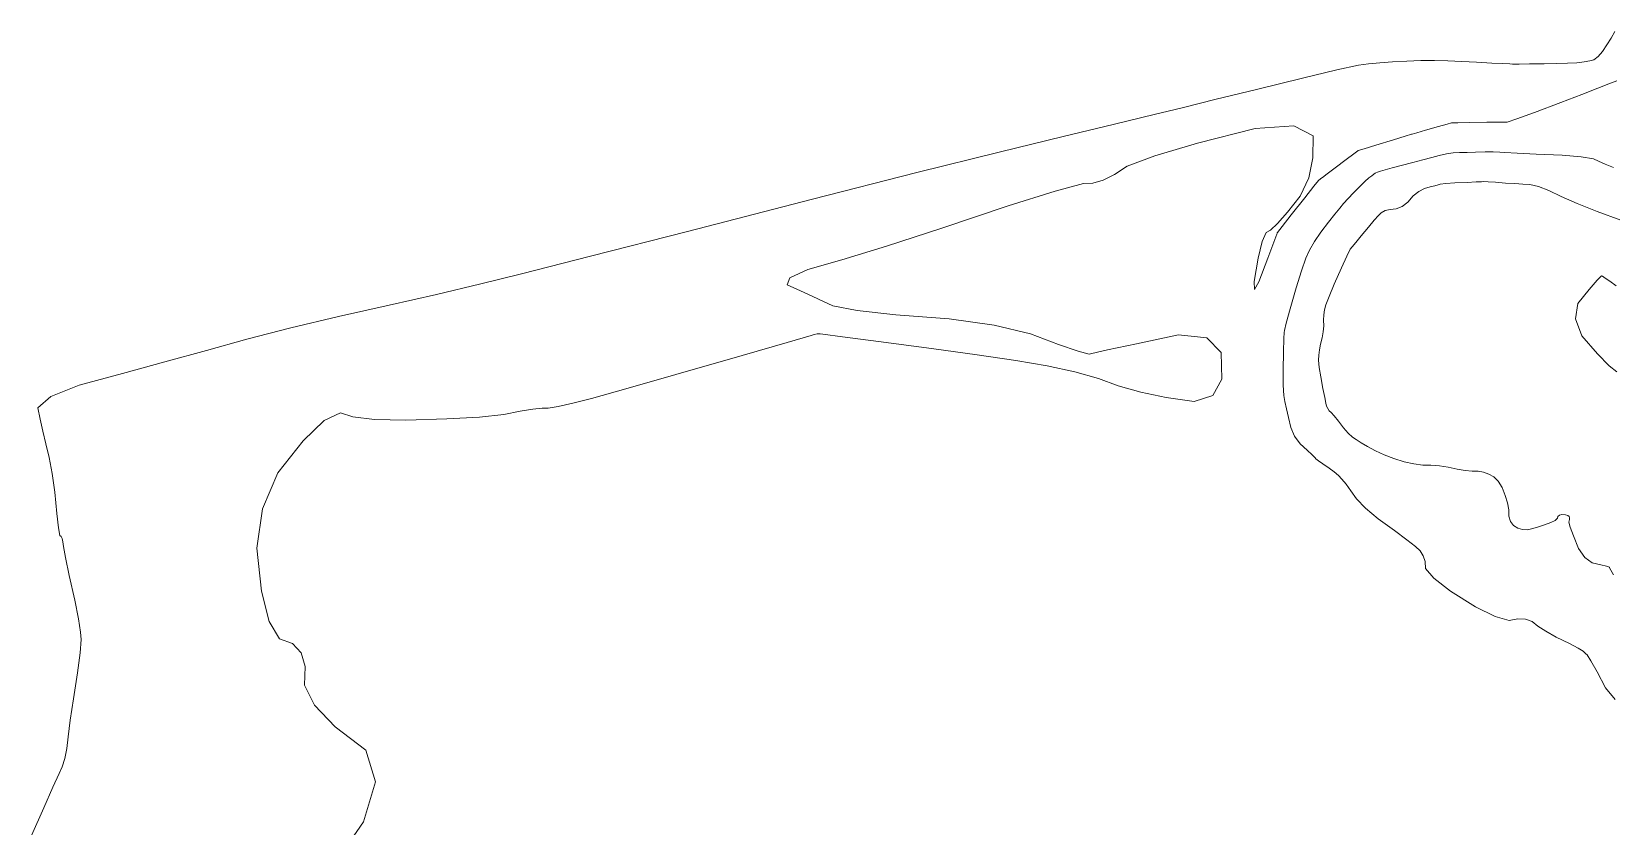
# Model space of a CAD drawing. Header units: inches. Extents: x 1337389 to 1347141, y 407035 to 414577.
# Drawn here: x 1338873 to 1339717, y 411793 to 412218 of the extents above; entities that cross this region are included whole.
import ezdxf

# ---------------------------------------------------------------- set-up
doc = ezdxf.new("R2010")
doc.units = ezdxf.units.IN
doc.header["$MEASUREMENT"] = 0
doc.layers.add('Topo', color=7, linetype='Continuous', lineweight=15, true_color=0x459900)

msp = doc.modelspace()

# ---------------------------------------------------------------- linework, layer by layer
at = {"layer": 'Topo'}
for points, elevation in [([(1339718.9971, 412218.088), (1339717.0162, 412214.5989), (1339714.8181, 412211.039), (1339712.4009, 412207.4079), (1339710.0801, 412204.757), (1339707.8549, 412203.0862), (1339705.726, 412202.3967), (1339702.6719, 412201.8571), (1339698.6939, 412201.4659), (1339693.7921, 412201.2249), (1339687.9549, 412201.0341), (1339681.184, 412200.8942), (1339673.4789, 412200.8039), (1339667.8621, 412200.7601), (1339664.3348, 412200.7629), (1339662.8957, 412200.8121), (1339659.2169, 412200.9941), (1339653.2969, 412201.3102), (1339645.137, 412201.759), (1339637.3161, 412202.12), (1339629.834, 412202.3949), (1339622.6921, 412202.583), (1339615.3749, 412202.5721), (1339607.883, 412202.3639), (1339600.2162, 412201.957), (1339593.3651, 412201.4449), (1339587.3311, 412200.828), (1339582.1121, 412200.105), (1339570.3921, 412197.592), (1339552.1699, 412193.29), (1339527.446, 412187.1981), (1339505.9809, 412181.915), (1339487.775, 412177.4391), (1339472.828, 412173.7711), (1339451.6621, 412168.6221), (1339424.277, 412161.992), (1339390.673, 412153.8809), (1339346.0009, 412142.7341), (1339290.261, 412128.55), (1339223.453, 412111.3311), (1339171.6459, 412098.047), (1339134.8391, 412088.701), (1339113.034, 412083.2909), (1339089.445, 412077.6798), (1339064.073, 412071.8668), (1339036.918, 412065.853), (1339011.5852, 412059.8169), (1338988.075, 412053.759), (1338966.387, 412047.68), (1338944.209, 412041.5602), (1338921.5381, 412035.3999), (1338898.3759, 412029.201), (1338883.3181, 412023.0759), (1338876.3662, 412017.0279), (1338877.5181, 412011.0549), (1338878.9168, 412004.6533), (1338880.562, 411997.822), (1338882.4551, 411990.5629), (1338884.0599, 411981.94), (1338885.377, 411971.9529), (1338886.4069, 411960.604), (1338887.3181, 411952.8771), (1338888.1091, 411948.7729), (1338888.7822, 411948.2919), (1338889.316, 411947.177), (1338889.7109, 411945.428), (1338889.969, 411943.0439), (1338891.1061, 411937.0719), (1338893.123, 411927.5101), (1338896.0199, 411914.3581), (1338898.037, 411904.283), (1338899.1728, 411897.2838), (1338899.4289, 411893.3609), (1338898.87, 411886.0979), (1338897.4961, 411875.496), (1338895.3061, 411861.5529), (1338893.6252, 411850.177), (1338892.4521, 411841.367), (1338891.7873, 411835.123), (1338890.773, 411829.7731), (1338889.41, 411825.317), (1338887.6979, 411821.7539), (1338884.392, 411814.4321), (1338879.493, 411803.3512), (1338872.9989, 411788.511)], 715), ([(1339720.008, 412191.8071), (1339715.7508, 412190.1939), (1339709.8871, 412187.7992), (1339701.3269, 412184.4539), (1339690.0701, 412180.159), (1339676.1161, 412174.914), (1339666.56, 412171.4279), (1339661.4029, 412169.7019), (1339660.6431, 412169.7349), (1339660.1269, 412169.7581), (1339659.8543, 412169.77), (1339659.8259, 412169.7721), (1339656.7371, 412169.7239), (1339650.59, 412169.6248), (1339641.3829, 412169.4752), (1339635.183, 412169.372), (1339631.9901, 412169.3158), (1339631.805, 412169.3069), (1339629.387, 412168.6459), (1339624.7391, 412167.3339), (1339617.859, 412165.371), (1339613.16, 412164.0341), (1339610.6429, 412163.3228), (1339610.3082, 412163.238), (1339606.9809, 412162.234), (1339600.6641, 412160.3111), (1339591.3549, 412157.47), (1339585.085, 412155.5348), (1339581.854, 412154.5051), (1339581.6609, 412154.3811), (1339579.54, 412152.8059), (1339575.4901, 412149.78), (1339569.511, 412145.3031), (1339565.2522, 412142.1089), (1339562.7121, 412140.199), (1339561.8911, 412139.572), (1339561.3151, 412139.1251), (1339560.9851, 412138.8581), (1339560.8991, 412138.7711), (1339560.826, 412138.6939), (1339560.7639, 412138.6241), (1339560.714, 412138.5638), (1339558.2479, 412135.461), (1339553.3671, 412129.3159), (1339546.071, 412120.1291), (1339541.1899, 412113.967), (1339538.7249, 412110.8301), (1339538.676, 412110.718), (1339538.613, 412110.5329), (1339538.535, 412110.2759), (1339538.442, 412109.946), (1339536.799, 412105.5349), (1339533.6048, 412097.044), (1339528.8609, 412084.4701), (1339526.4049, 412080.2901), (1339526.2359, 412084.501), (1339528.3551, 412097.1049), (1339530.518, 412105.8801), (1339532.724, 412110.824), (1339534.9751, 412111.9391), (1339538.7479, 412115.5432), (1339544.042, 412121.6359), (1339550.8581, 412130.218), (1339555.4109, 412139.8751), (1339557.7008, 412150.6061), (1339557.7271, 412162.4121), (1339547.4581, 412167.6591), (1339526.8932, 412166.3461), (1339496.0331, 412158.4719), (1339473.2121, 412151.7409), (1339458.4299, 412146.153), (1339451.6869, 412141.706), (1339445.5439, 412138.692), (1339440.0011, 412137.1111), (1339435.058, 412136.9638), (1339419.9791, 412132.907), (1339394.763, 412124.9422), (1339359.41, 412113.0691), (1339329.7969, 412103.4599), (1339305.9242, 412096.1159), (1339287.7909, 412091.0369), (1339278.0811, 412086.5869), (1339276.7949, 412082.7641), (1339283.9329, 412079.57), (1339290.3771, 412076.627), (1339296.129, 412073.936), (1339301.1881, 412071.496), (1339314.0759, 412069.1238), (1339334.795, 412066.8219), (1339363.3428, 412064.5881), (1339387.3549, 412061.1989), (1339406.8328, 412056.656), (1339421.7741, 412050.9571), (1339432.1991, 412047.305), (1339438.108, 412045.6991), (1339439.5001, 412046.139), (1339447.925, 412048.0129), (1339463.3841, 412051.319), (1339485.877, 412056.06), (1339500.9699, 412054.485), (1339508.663, 412046.5969), (1339508.9559, 412032.393), (1339504.1491, 412023.6591), (1339494.2411, 412020.3961), (1339479.233, 412022.601), (1339465.6949, 412025.382), (1339453.6259, 412028.7381), (1339443.028, 412032.6699), (1339430.375, 412036.2409), (1339415.667, 412039.4539), (1339398.9042, 412042.3071), (1339378.3101, 412045.4329), (1339353.885, 412048.8331), (1339325.6299, 412052.5068), (1339306.28, 412055.0349), (1339295.837, 412056.418), (1339294.299, 412056.656), (1339292.734, 412056.618), (1339291.142, 412056.3059), (1339289.522, 412055.718), (1339276.6819, 412051.946), (1339252.6213, 412044.989), (1339217.3378, 412034.847), (1339190.5001, 412027.2201), (1339172.1052, 412022.1069), (1339162.1531, 412019.51), (1339154.4468, 412017.789), (1339148.9841, 412016.945), (1339145.767, 412016.978), (1339140.7671, 412016.4171), (1339133.9851, 412015.262), (1339125.4211, 412013.513), (1339112.4091, 412012.1471), (1339094.9488, 412011.1619), (1339073.0398, 412010.56), (1339056.2691, 412010.9089), (1339044.6332, 412012.209), (1339038.1341, 412014.4609), (1339029.2859, 412010.229), (1339018.0869, 411999.5129), (1339004.539, 411982.314), (1338996.3241, 411963.1718), (1338993.443, 411942.09), (1338995.8961, 411919.0648), (1338999.8789, 411902.9021), (1339005.3919, 411893.6), (1339012.4359, 411891.159), (1339017.035, 411886.2349), (1339019.1879, 411878.8261), (1339018.8959, 411868.9328), (1339024.2089, 411858.183), (1339035.127, 411846.5748), (1339051.6512, 411834.11), (1339056.727, 411817.198), (1339050.355, 411795.8379), (1339032.5351, 411770.032)], 720), ([(1339718.2989, 412145.5078), (1339713.8639, 412147.242), (1339710.2862, 412148.7781), (1339707.5659, 412150.1168), (1339701.103, 412151.2132), (1339690.8989, 412152.0661), (1339676.9521, 412152.6769), (1339666.74, 412153.1469), (1339660.2618, 412153.4758), (1339657.5182, 412153.6629), (1339653.9909, 412153.761), (1339649.6829, 412153.7691), (1339644.5909, 412153.686), (1339640.056, 412153.5729), (1339636.075, 412153.4281), (1339632.6501, 412153.2539), (1339629.0309, 412152.756), (1339625.2192, 412151.9361), (1339621.214, 412150.7931), (1339616.485, 412149.5072), (1339611.0311, 412148.0781), (1339604.854, 412146.5051), (1339599.935, 412145.2129), (1339596.276, 412144.2), (1339593.876, 412143.4671), (1339592.1931, 412142.9261), (1339591.2269, 412142.5741), (1339590.9781, 412142.4141), (1339590.2941, 412141.9111), (1339589.1751, 412141.0659), (1339587.6209, 412139.8779), (1339585.472, 412137.9579), (1339582.7269, 412135.3039), (1339579.3869, 412131.9169), (1339576.5052, 412128.8671), (1339574.0832, 412126.1551), (1339572.121, 412123.7798), (1339569.431, 412120.457), (1339566.0129, 412116.1858), (1339561.8691, 412110.9681), (1339558.4651, 412106.0239), (1339555.803, 412101.3539), (1339553.8811, 412096.9589), (1339551.5379, 412090.2549), (1339548.7739, 412081.2429), (1339545.5888, 412069.9231), (1339543.468, 412062.305), (1339542.412, 412058.39), (1339542.4211, 412058.176), (1339542.4059, 412057.9569), (1339542.3671, 412057.733), (1339542.304, 412057.5019), (1339542.1802, 412053.9579), (1339541.9941, 412047.0989), (1339541.748, 412036.9259), (1339541.785, 412029.1011), (1339542.104, 412023.6249), (1339542.7069, 412020.497), (1339543.527, 412016.6129), (1339544.5619, 412011.9719), (1339545.8141, 412006.5748), (1339547.9061, 412001.841), (1339550.8401, 411997.7701), (1339554.614, 411994.3619), (1339557.2721, 411991.9019), (1339558.8161, 411990.389), (1339559.243, 411989.8231), (1339560.6301, 411988.722), (1339562.977, 411987.083), (1339566.2831, 411984.9091), (1339569.0881, 411982.833), (1339571.391, 411980.856), (1339573.1919, 411978.9782), (1339575.391, 411976.285), (1339577.9871, 411972.7759), (1339580.9799, 411968.4529), (1339585.8571, 411963.46), (1339592.619, 411957.7969), (1339601.265, 411951.465), (1339607.8668, 411946.5119), (1339612.424, 411942.9389), (1339614.936, 411940.745), (1339616.662, 411938.066), (1339617.6031, 411934.9031), (1339617.758, 411931.2551), (1339622.3051, 411926.0209), (1339631.245, 411919.2011), (1339644.578, 411910.795), (1339655.0238, 411905.522), (1339662.5831, 411903.382), (1339667.255, 411904.3761), (1339671.349, 411904.2262), (1339674.863, 411902.933), (1339677.798, 411900.497), (1339682.0822, 411897.709), (1339687.7152, 411894.57), (1339694.696, 411891.078), (1339699.489, 411888.597), (1339702.0921, 411887.125), (1339702.5059, 411886.663), (1339703.0079, 411886.1699), (1339703.5981, 411885.6451), (1339704.276, 411885.0869), (1339706.2459, 411881.8819), (1339709.5071, 411876.0269), (1339714.0601, 411867.5237), (1339719.1401, 411861.1741)], 725), ([(1339718.3561, 411927.8159), (1339716.922, 411930.26), (1339716.177, 411931.638), (1339716.1202, 411931.9501), (1339714.56, 411932.4848), (1339711.4981, 411933.2418), (1339706.933, 411934.222), (1339702.9891, 411937.1091), (1339699.666, 411941.9011), (1339696.9641, 411948.6008), (1339695.2259, 411953.302), (1339694.4531, 411956.0039), (1339694.644, 411956.7078), (1339694.7312, 411957.448), (1339694.7138, 411958.2228), (1339694.5931, 411959.0339), (1339693.8939, 411959.601), (1339692.618, 411959.925), (1339690.764, 411960.0069), (1339689.4358, 411959.721), (1339688.634, 411959.0689), (1339688.3569, 411958.05), (1339687.0548, 411956.944), (1339684.7259, 411955.7489), (1339681.3709, 411954.467), (1339678.1791, 411953.409), (1339675.15, 411952.5751), (1339672.283, 411951.9649), (1339669.6141, 411952.0369), (1339667.1409, 411952.7901), (1339664.8661, 411954.2249), (1339663.3001, 411956.338), (1339662.4431, 411959.1299), (1339662.2961, 411962.6), (1339661.63, 411966.3171), (1339660.447, 411970.2821), (1339658.7451, 411974.4938), (1339656.724, 411977.7999), (1339654.3829, 411980.2), (1339651.721, 411981.6931), (1339648.904, 411982.6979), (1339645.9311, 411983.216), (1339642.802, 411983.2463), (1339639.0971, 411983.6119), (1339634.815, 411984.3129), (1339629.958, 411985.35), (1339625.268, 411986.0559), (1339620.7451, 411986.4311), (1339616.3889, 411986.475), (1339611.618, 411987.0769), (1339606.434, 411988.2372), (1339600.8362, 411989.9552), (1339595.708, 411991.894), (1339591.051, 411994.0518), (1339586.8629, 411996.4309), (1339583.4179, 411998.4468), (1339580.716, 412000.0993), (1339578.7569, 412001.3878), (1339576.5309, 412003.4629), (1339574.0381, 412006.325), (1339571.278, 412009.9741), (1339569.0829, 412012.7282), (1339567.4527, 412014.5849), (1339566.388, 412015.547), (1339565.5602, 412016.6961), (1339564.97, 412018.0319), (1339564.6169, 412019.5551), (1339563.978, 412022.6609), (1339563.0541, 412027.35), (1339561.845, 412033.6221), (1339561.0609, 412038.675), (1339560.7, 412042.5102), (1339560.7629, 412045.1259), (1339561.108, 412047.9822), (1339561.7349, 412051.0779), (1339562.6429, 412054.4141), (1339563.207, 412057.6669), (1339563.4271, 412060.838), (1339563.303, 412063.9261), (1339563.455, 412066.8191), (1339563.8831, 412069.516), (1339564.587, 412072.0189), (1339566.3209, 412076.5799), (1339569.0859, 412083.1999), (1339572.8798, 412091.878), (1339575.7399, 412098.081), (1339577.6669, 412101.8069), (1339578.6591, 412103.057), (1339580.6128, 412105.453), (1339583.5279, 412108.996), (1339587.4031, 412113.6851), (1339590.4709, 412117.3031), (1339592.7339, 412119.85), (1339594.1891, 412121.3261), (1339596.2529, 412122.4132), (1339598.9241, 412123.111), (1339602.203, 412123.42), (1339605.356, 412124.7161), (1339608.3819, 412126.9981), (1339611.282, 412130.2669), (1339614.2441, 412132.7079), (1339617.268, 412134.3219), (1339620.354, 412135.1071), (1339622.7871, 412135.7379), (1339624.5699, 412136.2151), (1339625.7002, 412136.538), (1339628.6751, 412136.8661), (1339633.4951, 412137.2), (1339640.1601, 412137.541), (1339644.9281, 412137.7732), (1339647.8001, 412137.8968), (1339648.7749, 412137.9129), (1339651.2451, 412137.7989), (1339655.2099, 412137.555), (1339660.6689, 412137.181), (1339665.5439, 412136.8772), (1339669.8341, 412136.6438), (1339673.5392, 412136.4822), (1339678.186, 412135.3029), (1339683.7749, 412133.107), (1339690.3071, 412129.8939), (1339698.8948, 412126.2059), (1339709.5403, 412122.0429), (1339722.2431, 412117.405)], 730), ([(1339720.0682, 412036.2361), (1339715.9099, 412039.5411), (1339709.7019, 412046.0028), (1339701.445, 412055.6209), (1339697.965, 412064.5361), (1339699.2631, 412072.746), (1339705.3378, 412080.2529), (1339709.556, 412085.1919), (1339711.9184, 412087.5621), (1339712.424, 412087.3639), (1339713.9059, 412086.4022), (1339716.365, 412084.6769), (1339719.8011, 412082.1891)], 735)]:
    msp.add_lwpolyline(points, dxfattribs=dict(at, elevation=elevation))

doc.saveas('drawing.dxf')
